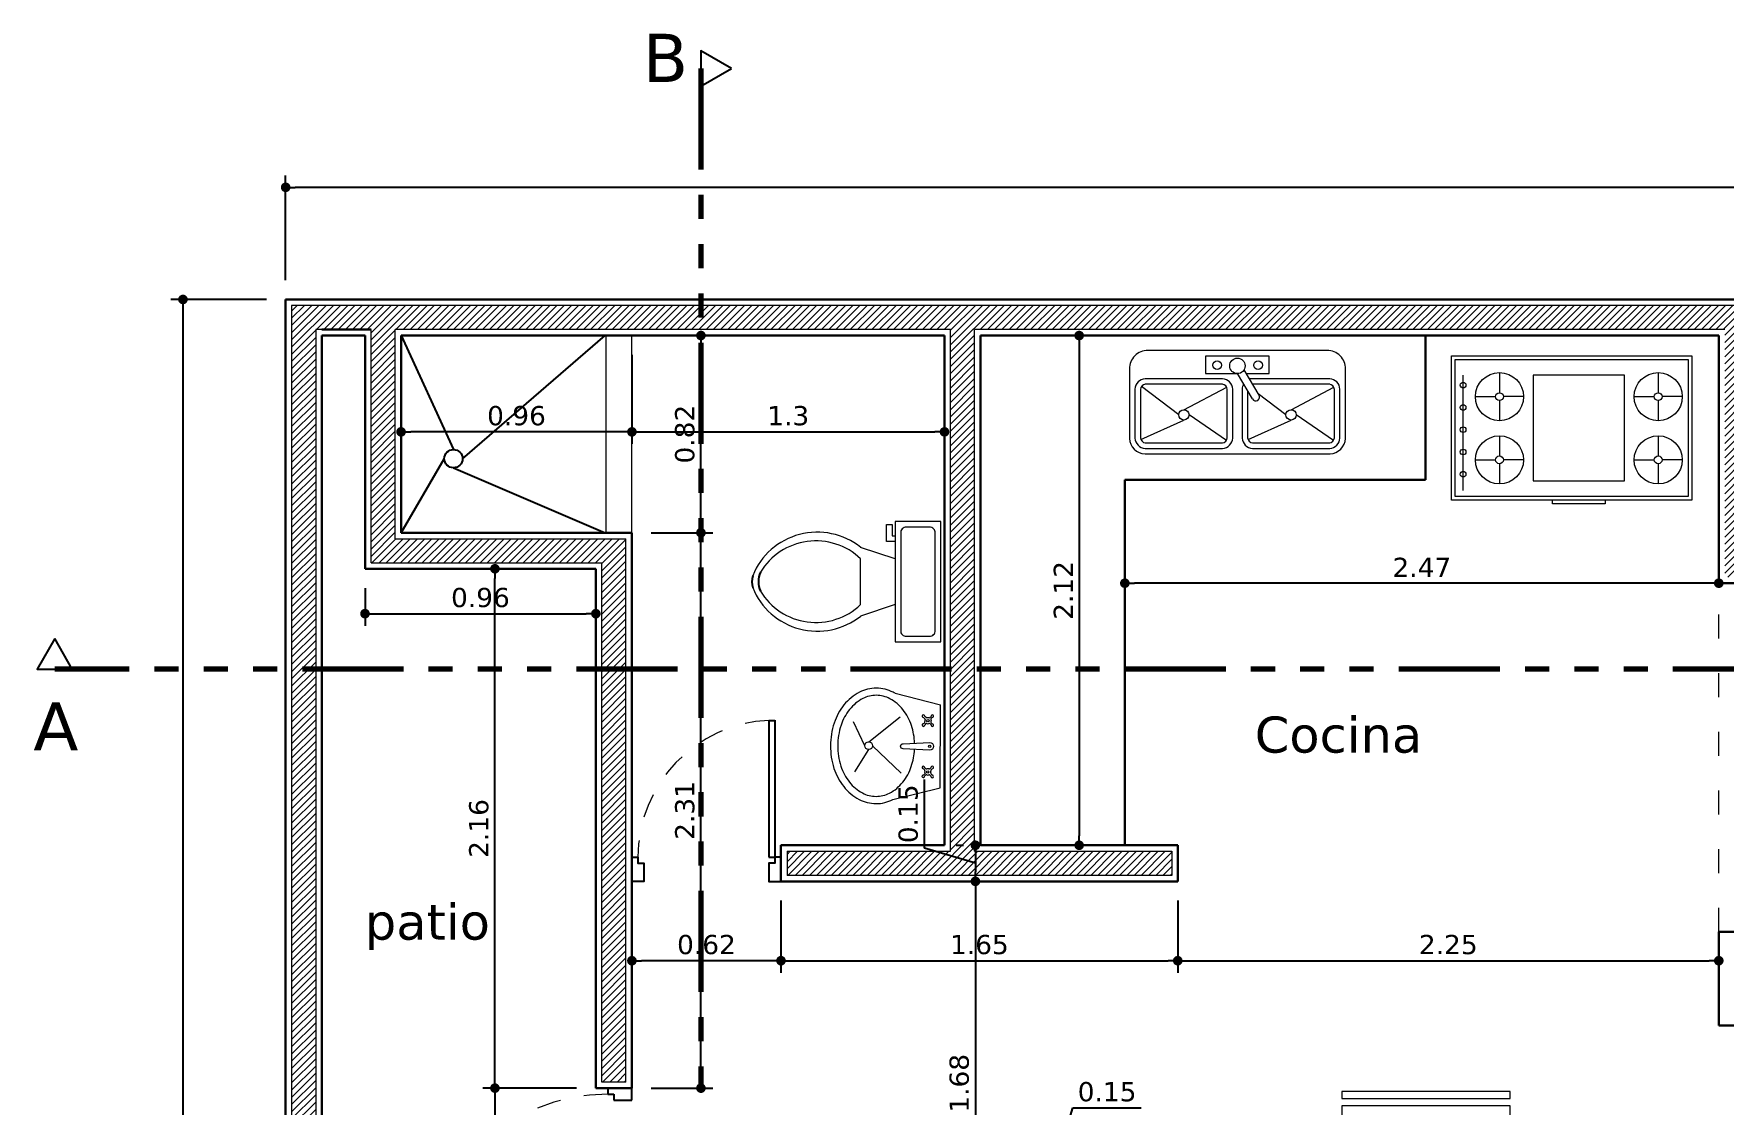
# Model space of a CAD drawing. Header units: millimetres. Extents: x -106 to 2534, y 21 to 2786.
# Drawn here: x 1157.59 to 1164.62, y 1367.01 to 1371.47 of the extents above; entities that cross this region are included whole.
import ezdxf

# ---------------------------------------------------------------- set-up
doc = ezdxf.new("R2010")
doc.units = ezdxf.units.MM
doc.linetypes.add('ACAD_ISO03W100', pattern=[30, 12, -18])
doc.linetypes.add('ACAD_ISO14W100', pattern=[24, 12, -3, 0, -3, 0, -3, 0, -3])
for name, color, linetype, lineweight in [('accesorio de cocina', 240, 'Continuous', 15), ('achurado', 142, 'Continuous', 9), ('asceso ban', 64, 'Continuous', 20), ('cotas 02', 132, 'Continuous', 13), ('L. corte', 106, 'ACAD_ISO14W100', 80), ('marco', 54, 'Continuous', 25), ('meson', 120, 'Continuous', 30), ('muros', 20, 'Continuous', 30), ('nevera', 31, 'Continuous', 15), ('pollo', 91, 'Continuous', 20), ('punteada', 210, 'ACAD_ISO03W100', 13), ('textos', 116, 'Continuous', 40)]:
    doc.layers.add(name, color=color, linetype=linetype, lineweight=lineweight)
doc.styles.get("Standard").update_dxf_attribs({"font": 'verdana.ttf'})
doc.dimstyles.new('cota 1.50', dxfattribs={"dimtxt": 0.08, "dimasz": 0.04, "dimexe": 0.05, "dimexo": 0.08, "dimgap": 0.025, "dimtad": 1, "dimdsep": 46, "dimtxsty": 'Standard', "dimblk": 'DOT', "dimcen": 2.5, "dimadec": 0, "dimazin": 0, "dimtm": 1e-09, "dimtfac": 1, "dimtmove": 0, "dimatfit": 3, "dimfxl": 1, "dimarcsym": 0})

# ---------------------------------------------------------------- blocks, each defined once
blk = doc.blocks.new('*U14')
at = {"layer": 'nevera'}
for points in [[(895.843, 514.8426), (895.8136, 514.8426), (895.8136, 514.1426), (895.843, 514.1426)], [(896.5744, 514.8426), (895.8744, 514.8426), (895.8744, 514.1426), (896.5744, 514.1426)]]:
    blk.add_lwpolyline(points, close=True, dxfattribs=at)
blk = doc.blocks.new('_Dot')
at = {"color": 0, "linetype": 'ByBlock', "lineweight": -2}
blk.add_line((-0.5, 0), (-1, 0), dxfattribs=at)
at = {"color": 0, "linetype": 'ByBlock', "const_width": 0.5}
blk.add_lwpolyline([(-0.25, 0, 1), (0.25, 0, 1)], format="xyb", close=True, dxfattribs=at)
blk = doc.blocks.new('*D34')
at = {"layer": 'cotas 02', "color": 0, "lineweight": -2, "transparency": 16777216}
for p, q in [((1158.6375, 1370.4408), (1158.6375, 1370.8771)), ((1171.7375, 1370.8271), (1158.6775, 1370.8271)), ((1171.7775, 1370.4408), (1171.7775, 1370.8771))]:
    blk.add_line(p, q, dxfattribs=at)
at = {"layer": 'Defpoints', "color": 0, "transparency": 16777216}
for p in [(1158.6375, 1370.8271), (1158.6375, 1370.3608), (1171.7775, 1370.3608)]:
    blk.add_point(p, dxfattribs=at)
at = {"layer": 'cotas 02', "color": 0, "lineweight": -2, "transparency": 16777216, "xscale": 0.03999999999999999, "yscale": 0.03999999999999999, "zscale": 0.03999999999999999, "rotation": 180}
blk.add_blockref('_Dot', (1158.6375, 1370.8271), dxfattribs=at)
at = {"layer": 'cotas 02', "color": 0, "lineweight": -2, "transparency": 16777216, "xscale": 0.03999999999999999, "yscale": 0.03999999999999999, "zscale": 0.03999999999999999}
blk.add_blockref('_Dot', (1171.7775, 1370.8271), dxfattribs=at)
at = {"layer": 'cotas 02', "color": 0, "transparency": 16777216, "insert": (1165.2075, 1370.8937), "char_height": 0.08, "attachment_point": 5}
blk.add_mtext('13.14', dxfattribs=at)
blk = doc.blocks.new('*D35')
at = {"layer": 'cotas 02', "color": 0, "lineweight": -2, "transparency": 16777216}
for p, q in [((1158.5575, 1370.3608), (1158.1604, 1370.3608)), ((1158.2104, 1370.3208), (1158.2104, 1363.2408)), ((1158.5575, 1363.2008), (1158.1604, 1363.2008))]:
    blk.add_line(p, q, dxfattribs=at)
at = {"layer": 'Defpoints', "color": 0, "transparency": 16777216}
for p in [(1158.6375, 1370.3608), (1158.2104, 1363.2008), (1158.6375, 1363.2008)]:
    blk.add_point(p, dxfattribs=at)
at = {"layer": 'cotas 02', "color": 0, "lineweight": -2, "transparency": 16777216, "xscale": 0.03999999999999999, "yscale": 0.03999999999999999, "zscale": 0.03999999999999999}
for p, rotation in [((1158.2104, 1370.3608), 90), ((1158.2104, 1363.2008), 270)]:
    blk.add_blockref('_Dot', p, dxfattribs=dict(at, rotation=rotation))
at = {"layer": 'cotas 02', "color": 0, "transparency": 16777216, "insert": (1158.1438, 1366.7808), "char_height": 0.08, "attachment_point": 5, "rotation": 90}
blk.add_mtext('7.16', dxfattribs=at)
blk = doc.blocks.new('*D41')
at = {"layer": 'cotas 02', "color": 0, "lineweight": -2, "transparency": 16777216}
for p, q in [((1161.586, 1370.2108), (1161.9875, 1370.2108)), ((1161.9375, 1370.1708), (1161.9375, 1368.1308)), ((1161.8575, 1368.0908), (1161.8875, 1368.0908))]:
    blk.add_line(p, q, dxfattribs=at)
at = {"layer": 'Defpoints', "color": 0, "transparency": 16777216}
for p in [(1161.506, 1370.2108), (1161.9375, 1368.0908), (1161.9375, 1368.0908)]:
    blk.add_point(p, dxfattribs=at)
at = {"layer": 'cotas 02', "color": 0, "lineweight": -2, "transparency": 16777216, "xscale": 0.03999999999999999, "yscale": 0.03999999999999999, "zscale": 0.03999999999999999}
for p, rotation in [((1161.9375, 1370.2108), 90), ((1161.9375, 1368.0908), 270)]:
    blk.add_blockref('_Dot', p, dxfattribs=dict(at, rotation=rotation))
at = {"layer": 'cotas 02', "color": 0, "transparency": 16777216, "insert": (1161.8717, 1369.1508), "char_height": 0.08, "attachment_point": 5, "rotation": 90}
blk.add_mtext('2.12', dxfattribs=at)
blk = doc.blocks.new('*D42')
at = {"layer": 'cotas 02', "color": 0, "lineweight": -2, "transparency": 16777216}
for p, q in [((1161.2936, 1368.0795), (1161.2936, 1368.3642)), ((1161.506, 1368.0158), (1161.2936, 1368.0795)), ((1161.426, 1368.0908), (1161.456, 1368.0908)), ((1161.506, 1368.0508), (1161.506, 1367.9808)), ((1161.426, 1367.9408), (1161.456, 1367.9408))]:
    blk.add_line(p, q, dxfattribs=at)
at = {"layer": 'Defpoints', "color": 0, "transparency": 16777216}
for p in [(1161.506, 1368.0908), (1161.506, 1367.9408), (1161.506, 1367.9408)]:
    blk.add_point(p, dxfattribs=at)
at = {"layer": 'cotas 02', "color": 0, "lineweight": -2, "transparency": 16777216, "xscale": 0.03999999999999999, "yscale": 0.03999999999999999, "zscale": 0.03999999999999999}
for p, rotation in [((1161.506, 1368.0908), 90), ((1161.506, 1367.9408), 270)]:
    blk.add_blockref('_Dot', p, dxfattribs=dict(at, rotation=rotation))
at = {"layer": 'cotas 02', "color": 0, "transparency": 16777216, "insert": (1161.2269, 1368.2218), "char_height": 0.08, "attachment_point": 5, "rotation": 90}
blk.add_mtext('0.15', dxfattribs=at)
blk = doc.blocks.new('*D43')
at = {"layer": 'cotas 02', "color": 0, "lineweight": -2, "transparency": 16777216}
for p, q in [((1161.426, 1367.9408), (1161.456, 1367.9408)), ((1161.506, 1367.9008), (1161.506, 1366.3008)), ((1161.426, 1366.2608), (1161.456, 1366.2608))]:
    blk.add_line(p, q, dxfattribs=at)
at = {"layer": 'Defpoints', "color": 0, "transparency": 16777216}
for p in [(1161.506, 1367.9408), (1161.506, 1366.2608), (1161.506, 1366.2608)]:
    blk.add_point(p, dxfattribs=at)
at = {"layer": 'cotas 02', "color": 0, "lineweight": -2, "transparency": 16777216, "xscale": 0.03999999999999999, "yscale": 0.03999999999999999, "zscale": 0.03999999999999999}
for p, rotation in [((1161.506, 1367.9408), 90), ((1161.506, 1366.2608), 270)]:
    blk.add_blockref('_Dot', p, dxfattribs=dict(at, rotation=rotation))
at = {"layer": 'cotas 02', "color": 0, "transparency": 16777216, "insert": (1161.4392, 1367.1008), "char_height": 0.08, "attachment_point": 5, "rotation": 90}
blk.add_mtext('1.68', dxfattribs=at)
blk = doc.blocks.new('*D57')
at = {"layer": 'cotas 02', "color": 0, "lineweight": -2, "transparency": 16777216}
for p, q in [((1161.8725, 1366.8696), (1161.9112, 1366.9988)), ((1161.9112, 1366.9988), (1162.196, 1366.9988)), ((1161.7975, 1366.3408), (1161.7975, 1366.9196)), ((1161.9475, 1366.3408), (1161.9475, 1366.9196)), ((1161.9075, 1366.8696), (1161.8375, 1366.8696))]:
    blk.add_line(p, q, dxfattribs=at)
at = {"layer": 'Defpoints', "color": 0, "transparency": 16777216}
for p in [(1161.7975, 1366.8696), (1161.7975, 1366.2608), (1161.9475, 1366.2608)]:
    blk.add_point(p, dxfattribs=at)
at = {"layer": 'cotas 02', "color": 0, "lineweight": -2, "transparency": 16777216, "xscale": 0.03999999999999999, "yscale": 0.03999999999999999, "zscale": 0.03999999999999999, "rotation": 180}
blk.add_blockref('_Dot', (1161.7975, 1366.8696), dxfattribs=at)
at = {"layer": 'cotas 02', "color": 0, "lineweight": -2, "transparency": 16777216, "xscale": 0.03999999999999999, "yscale": 0.03999999999999999, "zscale": 0.03999999999999999}
blk.add_blockref('_Dot', (1161.9475, 1366.8696), dxfattribs=at)
at = {"layer": 'cotas 02', "color": 0, "transparency": 16777216, "insert": (1162.0536, 1367.0654), "char_height": 0.08, "attachment_point": 5}
blk.add_mtext('0.15', dxfattribs=at)
blk = doc.blocks.new('*D83')
at = {"layer": 'cotas 02', "color": 0, "lineweight": -2, "transparency": 16777216}
for p, q in [((1160.0775, 1367.8608), (1160.0775, 1367.5607)), ((1160.6975, 1367.8608), (1160.6975, 1367.5607)), ((1160.6575, 1367.6107), (1160.1175, 1367.6107))]:
    blk.add_line(p, q, dxfattribs=at)
at = {"layer": 'Defpoints', "color": 0, "transparency": 16777216}
for p in [(1160.0775, 1367.9408), (1160.6975, 1367.9408), (1160.0775, 1367.6107)]:
    blk.add_point(p, dxfattribs=at)
at = {"layer": 'cotas 02', "color": 0, "lineweight": -2, "transparency": 16777216, "xscale": 0.03999999999999999, "yscale": 0.03999999999999999, "zscale": 0.03999999999999999, "rotation": 180}
blk.add_blockref('_Dot', (1160.0775, 1367.6107), dxfattribs=at)
at = {"layer": 'cotas 02', "color": 0, "lineweight": -2, "transparency": 16777216, "xscale": 0.03999999999999999, "yscale": 0.03999999999999999, "zscale": 0.03999999999999999}
blk.add_blockref('_Dot', (1160.6975, 1367.6107), dxfattribs=at)
at = {"layer": 'cotas 02', "color": 0, "transparency": 16777216, "insert": (1160.3875, 1367.6773), "char_height": 0.08, "attachment_point": 5}
blk.add_mtext('0.62', dxfattribs=at)
blk = doc.blocks.new('*D402')
at = {"layer": 'cotas 02', "color": 0, "lineweight": -2, "transparency": 16777216}
for p, q in [((1162.1275, 1369.2608), (1162.1275, 1369.2308)), ((1164.5975, 1369.2608), (1164.5975, 1369.2308)), ((1164.5575, 1369.1808), (1162.1675, 1369.1808))]:
    blk.add_line(p, q, dxfattribs=at)
at = {"layer": 'Defpoints', "color": 0, "transparency": 16777216}
for p in [(1162.1275, 1369.1808), (1162.1275, 1369.1808), (1164.5975, 1369.1808)]:
    blk.add_point(p, dxfattribs=at)
at = {"layer": 'cotas 02', "color": 0, "lineweight": -2, "transparency": 16777216, "xscale": 0.03999999999999999, "yscale": 0.03999999999999999, "zscale": 0.03999999999999999, "rotation": 180}
blk.add_blockref('_Dot', (1162.1275, 1369.1808), dxfattribs=at)
at = {"layer": 'cotas 02', "color": 0, "lineweight": -2, "transparency": 16777216, "xscale": 0.03999999999999999, "yscale": 0.03999999999999999, "zscale": 0.03999999999999999}
blk.add_blockref('_Dot', (1164.5975, 1369.1808), dxfattribs=at)
at = {"layer": 'cotas 02', "color": 0, "transparency": 16777216, "insert": (1163.3625, 1369.2466), "char_height": 0.08, "attachment_point": 5}
blk.add_mtext('2.47', dxfattribs=at)
blk = doc.blocks.new('*D403')
at = {"layer": 'cotas 02', "color": 0, "lineweight": -2, "transparency": 16777216}
for p, q in [((1160.6975, 1367.8608), (1160.6975, 1367.5607)), ((1162.3475, 1367.8608), (1162.3475, 1367.5607)), ((1160.7375, 1367.6107), (1162.3075, 1367.6107))]:
    blk.add_line(p, q, dxfattribs=at)
at = {"layer": 'Defpoints', "color": 0, "transparency": 16777216}
for p in [(1160.6975, 1367.9408), (1162.3475, 1367.9408), (1162.3475, 1367.6107)]:
    blk.add_point(p, dxfattribs=at)
at = {"layer": 'cotas 02', "color": 0, "lineweight": -2, "transparency": 16777216, "xscale": 0.03999999999999999, "yscale": 0.03999999999999999, "zscale": 0.03999999999999999, "rotation": 180}
blk.add_blockref('_Dot', (1160.6975, 1367.6107), dxfattribs=at)
at = {"layer": 'cotas 02', "color": 0, "lineweight": -2, "transparency": 16777216, "xscale": 0.03999999999999999, "yscale": 0.03999999999999999, "zscale": 0.03999999999999999}
blk.add_blockref('_Dot', (1162.3475, 1367.6107), dxfattribs=at)
at = {"layer": 'cotas 02', "color": 0, "transparency": 16777216, "insert": (1161.5225, 1367.6773), "char_height": 0.08, "attachment_point": 5}
blk.add_mtext('1.65', dxfattribs=at)
blk = doc.blocks.new('*D404')
at = {"layer": 'cotas 02', "color": 0, "lineweight": -2, "transparency": 16777216}
for p, q in [((1162.3475, 1367.8608), (1162.3475, 1367.5607)), ((1164.5975, 1367.4208), (1164.5975, 1367.6607)), ((1162.3875, 1367.6107), (1164.5575, 1367.6107))]:
    blk.add_line(p, q, dxfattribs=at)
at = {"layer": 'Defpoints', "color": 0, "transparency": 16777216}
for p in [(1162.3475, 1367.9408), (1164.5975, 1367.6107), (1164.5975, 1367.3408)]:
    blk.add_point(p, dxfattribs=at)
at = {"layer": 'cotas 02', "color": 0, "lineweight": -2, "transparency": 16777216, "xscale": 0.03999999999999999, "yscale": 0.03999999999999999, "zscale": 0.03999999999999999, "rotation": 180}
blk.add_blockref('_Dot', (1162.3475, 1367.6107), dxfattribs=at)
at = {"layer": 'cotas 02', "color": 0, "lineweight": -2, "transparency": 16777216, "xscale": 0.03999999999999999, "yscale": 0.03999999999999999, "zscale": 0.03999999999999999}
blk.add_blockref('_Dot', (1164.5975, 1367.6107), dxfattribs=at)
at = {"layer": 'cotas 02', "color": 0, "transparency": 16777216, "insert": (1163.4725, 1367.6773), "char_height": 0.08, "attachment_point": 5}
blk.add_mtext('2.25', dxfattribs=at)
blk = doc.blocks.new('*D408')
at = {"layer": 'cotas 02', "color": 0, "lineweight": -2, "transparency": 16777216}
for p, q in [((1160.0775, 1370.1308), (1160.0775, 1369.7602)), ((1161.3775, 1370.1308), (1161.3775, 1369.7602)), ((1160.1175, 1369.8102), (1161.3375, 1369.8102))]:
    blk.add_line(p, q, dxfattribs=at)
at = {"layer": 'Defpoints', "color": 0, "transparency": 16777216}
for p in [(1160.0775, 1370.2108), (1161.3775, 1370.2108), (1161.3775, 1369.8102)]:
    blk.add_point(p, dxfattribs=at)
at = {"layer": 'cotas 02', "color": 0, "lineweight": -2, "transparency": 16777216, "xscale": 0.03999999999999999, "yscale": 0.03999999999999999, "zscale": 0.03999999999999999, "rotation": 180}
blk.add_blockref('_Dot', (1160.0775, 1369.8102), dxfattribs=at)
at = {"layer": 'cotas 02', "color": 0, "lineweight": -2, "transparency": 16777216, "xscale": 0.03999999999999999, "yscale": 0.03999999999999999, "zscale": 0.03999999999999999}
blk.add_blockref('_Dot', (1161.3775, 1369.8102), dxfattribs=at)
at = {"layer": 'cotas 02', "color": 0, "transparency": 16777216, "insert": (1160.7275, 1369.8769), "char_height": 0.08, "attachment_point": 5}
blk.add_mtext('1.3', dxfattribs=at)
blk = doc.blocks.new('*D409')
at = {"layer": 'cotas 02', "color": 0, "lineweight": -2, "transparency": 16777216}
for p, q in [((1160.0775, 1370.1308), (1160.0775, 1369.7602)), ((1159.1175, 1369.8808), (1159.1175, 1369.8602)), ((1160.0375, 1369.8102), (1159.1575, 1369.8102))]:
    blk.add_line(p, q, dxfattribs=at)
at = {"layer": 'Defpoints', "color": 0, "transparency": 16777216}
for p in [(1160.0775, 1370.2108), (1159.1175, 1369.8102), (1159.1175, 1369.8008)]:
    blk.add_point(p, dxfattribs=at)
at = {"layer": 'cotas 02', "color": 0, "lineweight": -2, "transparency": 16777216, "xscale": 0.03999999999999999, "yscale": 0.03999999999999999, "zscale": 0.03999999999999999, "rotation": 180}
blk.add_blockref('_Dot', (1159.1175, 1369.8102), dxfattribs=at)
at = {"layer": 'cotas 02', "color": 0, "lineweight": -2, "transparency": 16777216, "xscale": 0.03999999999999999, "yscale": 0.03999999999999999, "zscale": 0.03999999999999999}
blk.add_blockref('_Dot', (1160.0775, 1369.8102), dxfattribs=at)
at = {"layer": 'cotas 02', "color": 0, "transparency": 16777216, "insert": (1159.5975, 1369.8769), "char_height": 0.08, "attachment_point": 5}
blk.add_mtext('0.96', dxfattribs=at)
blk = doc.blocks.new('*D410')
at = {"layer": 'cotas 02', "color": 0, "lineweight": -2, "transparency": 16777216}
for p, q in [((1159.8475, 1369.2408), (1159.4578, 1369.2408)), ((1159.5078, 1367.1208), (1159.5078, 1369.2008)), ((1159.8475, 1367.0808), (1159.4578, 1367.0808))]:
    blk.add_line(p, q, dxfattribs=at)
at = {"layer": 'Defpoints', "color": 0, "transparency": 16777216}
for p in [(1159.5078, 1369.2408), (1159.9275, 1369.2408), (1159.9275, 1367.0808)]:
    blk.add_point(p, dxfattribs=at)
at = {"layer": 'cotas 02', "color": 0, "lineweight": -2, "transparency": 16777216, "xscale": 0.03999999999999999, "yscale": 0.03999999999999999, "zscale": 0.03999999999999999}
for p, rotation in [((1159.5078, 1369.2408), 90), ((1159.5078, 1367.0808), 270)]:
    blk.add_blockref('_Dot', p, dxfattribs=dict(at, rotation=rotation))
at = {"layer": 'cotas 02', "color": 0, "transparency": 16777216, "insert": (1159.4411, 1368.1608), "char_height": 0.08, "attachment_point": 5, "rotation": 90}
blk.add_mtext('2.16', dxfattribs=at)
blk = doc.blocks.new('*D411')
at = {"layer": 'cotas 02', "color": 0, "lineweight": -2, "transparency": 16777216}
for p, q in [((1159.8475, 1367.0808), (1159.4578, 1367.0808)), ((1159.5078, 1367.0408), (1159.5078, 1366.3008)), ((1160.2845, 1366.2608), (1159.4578, 1366.2608))]:
    blk.add_line(p, q, dxfattribs=at)
at = {"layer": 'Defpoints', "color": 0, "transparency": 16777216}
for p in [(1159.9275, 1367.0808), (1159.5078, 1366.2608), (1160.3645, 1366.2608)]:
    blk.add_point(p, dxfattribs=at)
at = {"layer": 'cotas 02', "color": 0, "lineweight": -2, "transparency": 16777216, "xscale": 0.03999999999999999, "yscale": 0.03999999999999999, "zscale": 0.03999999999999999}
for p, rotation in [((1159.5078, 1367.0808), 90), ((1159.5078, 1366.2608), 270)]:
    blk.add_blockref('_Dot', p, dxfattribs=dict(at, rotation=rotation))
at = {"layer": 'cotas 02', "color": 0, "transparency": 16777216, "insert": (1159.441, 1366.6708), "char_height": 0.08, "attachment_point": 5, "rotation": 90}
blk.add_mtext('0.82', dxfattribs=at)
blk = doc.blocks.new('*D415')
at = {"layer": 'cotas 02', "color": 0, "lineweight": -2, "transparency": 16777216}
for p, q in [((1160.1575, 1369.3908), (1160.4145, 1369.3908)), ((1160.3645, 1367.1208), (1160.3645, 1369.3508)), ((1160.1575, 1367.0808), (1160.4145, 1367.0808))]:
    blk.add_line(p, q, dxfattribs=at)
at = {"layer": 'Defpoints', "color": 0, "transparency": 16777216}
for p in [(1160.0775, 1369.3908), (1160.3645, 1369.3908), (1160.0775, 1367.0808)]:
    blk.add_point(p, dxfattribs=at)
at = {"layer": 'cotas 02', "color": 0, "lineweight": -2, "transparency": 16777216, "xscale": 0.03999999999999999, "yscale": 0.03999999999999999, "zscale": 0.03999999999999999}
for p, rotation in [((1160.3645, 1369.3908), 90), ((1160.3645, 1367.0808), 270)]:
    blk.add_blockref('_Dot', p, dxfattribs=dict(at, rotation=rotation))
at = {"layer": 'cotas 02', "color": 0, "transparency": 16777216, "insert": (1160.2979, 1368.2358), "char_height": 0.08, "attachment_point": 5, "rotation": 90}
blk.add_mtext('2.31', dxfattribs=at)
blk = doc.blocks.new('*D416')
at = {"layer": 'cotas 02', "color": 0, "lineweight": -2, "transparency": 16777216}
for p, q in [((1160.2845, 1370.2108), (1160.3145, 1370.2108)), ((1160.3645, 1369.4308), (1160.3645, 1370.1708)), ((1160.1575, 1369.3908), (1160.4145, 1369.3908))]:
    blk.add_line(p, q, dxfattribs=at)
at = {"layer": 'Defpoints', "color": 0, "transparency": 16777216}
for p in [(1160.3645, 1370.2108), (1160.3645, 1370.2108), (1160.0775, 1369.3908)]:
    blk.add_point(p, dxfattribs=at)
at = {"layer": 'cotas 02', "color": 0, "lineweight": -2, "transparency": 16777216, "xscale": 0.03999999999999999, "yscale": 0.03999999999999999, "zscale": 0.03999999999999999}
for p, rotation in [((1160.3645, 1370.2108), 90), ((1160.3645, 1369.3908), 270)]:
    blk.add_blockref('_Dot', p, dxfattribs=dict(at, rotation=rotation))
at = {"layer": 'cotas 02', "color": 0, "transparency": 16777216, "insert": (1160.2977, 1369.8008), "char_height": 0.08, "attachment_point": 5, "rotation": 90}
blk.add_mtext('0.82', dxfattribs=at)
blk = doc.blocks.new('*D418')
at = {"layer": 'cotas 02', "color": 0, "lineweight": -2, "transparency": 16777216}
for p, q in [((1158.9675, 1369.1608), (1158.9675, 1369.004)), ((1159.0075, 1369.054), (1159.8875, 1369.054)), ((1159.9275, 1369.0114), (1159.9275, 1369.004))]:
    blk.add_line(p, q, dxfattribs=at)
at = {"layer": 'Defpoints', "color": 0, "transparency": 16777216}
for p in [(1158.9675, 1369.2408), (1159.9275, 1369.0914), (1159.9275, 1369.054)]:
    blk.add_point(p, dxfattribs=at)
at = {"layer": 'cotas 02', "color": 0, "lineweight": -2, "transparency": 16777216, "xscale": 0.03999999999999999, "yscale": 0.03999999999999999, "zscale": 0.03999999999999999, "rotation": 180}
blk.add_blockref('_Dot', (1158.9675, 1369.054), dxfattribs=at)
at = {"layer": 'cotas 02', "color": 0, "lineweight": -2, "transparency": 16777216, "xscale": 0.03999999999999999, "yscale": 0.03999999999999999, "zscale": 0.03999999999999999}
blk.add_blockref('_Dot', (1159.9275, 1369.054), dxfattribs=at)
at = {"layer": 'cotas 02', "color": 0, "transparency": 16777216, "insert": (1159.4475, 1369.1206), "char_height": 0.08, "attachment_point": 5}
blk.add_mtext('0.96', dxfattribs=at)

msp = doc.modelspace()

# ---------------------------------------------------------------- hatches: boundary and pattern name
at = {"layer": 'achurado'}
h = msp.add_hatch(dxfattribs=at)
h.set_pattern_fill('JIS_WOOD', color=256, scale=0.03, style=0)
h.paths.add_polyline_path([(1158.7625, 1370.2358), (1158.7625, 1366.2358), (1160.9525, 1366.2358), (1160.9525, 1366.1358), (1158.7625, 1366.1358), (1158.7625, 1363.3258), (1161.8225, 1363.3258), (1161.8225, 1366.2358), (1161.9225, 1366.2358), (1161.9225, 1363.3258), (1164.6225, 1363.3258), (1164.6225, 1366.1358), (1162.8225, 1366.1358), (1162.8225, 1366.2358), (1166.7725, 1366.2358), (1166.7725, 1366.1358), (1164.6925, 1366.1358), (1164.6925, 1363.3258), (1167.6225, 1363.3258), (1167.6225, 1366.2358), (1167.6925, 1366.2358), (1167.6925, 1363.3258), (1170.5425, 1363.3258), (1170.5425, 1363.8558), (1170.6425, 1363.8558), (1170.6425, 1363.3258), (1171.7525, 1363.3258), (1171.7525, 1363.2258), (1158.6625, 1363.2258), (1158.6625, 1370.3358), (1171.7525, 1370.3358), (1171.7525, 1368.8458), (1171.6525, 1368.8458), (1171.6525, 1370.2358), (1164.6925, 1370.2358), (1164.6925, 1369.2058), (1164.6225, 1369.2058), (1164.6225, 1370.2358), (1161.5025, 1370.2358), (1161.5025, 1368.0658), (1162.3225, 1368.0658), (1162.3225, 1367.9658), (1160.7225, 1367.9658), (1160.7225, 1368.0658), (1161.4025, 1368.0658), (1161.4025, 1370.2358), (1159.0925, 1370.2358), (1159.0925, 1369.3658), (1160.0525, 1369.3658), (1160.0525, 1367.1058), (1159.9525, 1367.1058), (1159.9525, 1369.2658), (1158.9925, 1369.2658), (1158.9925, 1370.2358)])

# ---------------------------------------------------------------- linework, layer by layer
for p, q in [((1159.1175, 1370.2108), (1159.3354, 1369.7368)), ((1159.3735, 1369.6987), (1159.9667, 1370.2108)), ((1159.1175, 1369.3908), (1159.2973, 1369.6987)), ((1159.3354, 1369.6606), (1159.9667, 1369.3908))]:
    msp.add_line(p, q)
for points in [[(1160.4914, 1371.3211), (1160.3645, 1371.3944), (1160.3645, 1371.2478)], [(1157.6769, 1368.9503), (1157.6036, 1368.8234), (1157.7501, 1368.8234)]]:
    msp.add_lwpolyline(points, close=True)
msp.add_circle((1159.3354, 1369.6987), 0.0381)
at = {"color": 5}
for centre, start, end in [((1160.6717, 1369.1871), 164.86053, 195.13947), ((1160.6985, 1369.1871), 155.73182, 204.26817)]:
    msp.add_arc(centre, 0.0952, start, end, dxfattribs=at)
at = {"layer": 'achurado'}
for p, q in [((1171.7525, 1370.3358), (1158.6625, 1370.3358)), ((1158.6625, 1370.3358), (1158.6625, 1363.2258)), ((1158.9925, 1370.2358), (1158.7625, 1370.2358)), ((1158.7625, 1370.2358), (1158.7625, 1366.2358)), ((1158.9925, 1369.2658), (1158.9925, 1370.2358)), ((1159.0925, 1369.3658), (1159.0925, 1370.2358)), ((1161.4025, 1370.2358), (1159.0925, 1370.2358)), ((1161.4025, 1368.0658), (1161.4025, 1370.2358)), ((1161.5025, 1368.0658), (1161.5025, 1370.2358)), ((1164.6225, 1370.2358), (1161.5025, 1370.2358)), ((1159.0925, 1369.3658), (1160.0525, 1369.3658)), ((1160.0525, 1367.1058), (1160.0525, 1369.3658)), ((1158.9925, 1369.2658), (1159.9525, 1369.2658)), ((1159.9525, 1367.1058), (1159.9525, 1369.2658)), ((1160.7225, 1368.0658), (1161.4025, 1368.0658)), ((1160.7225, 1368.0658), (1160.7225, 1367.9658)), ((1161.5025, 1368.0658), (1162.3225, 1368.0658)), ((1162.3225, 1368.0658), (1162.3225, 1367.9658)), ((1162.3225, 1367.9658), (1160.7225, 1367.9658)), ((1160.0525, 1367.1058), (1159.9525, 1367.1058))]:
    msp.add_line(p, q, dxfattribs=at)
at = {"layer": 'asceso ban'}
for p, q in [((1162.6579, 1369.9471), (1162.5959, 1370.0524)), ((1162.6856, 1369.9634), (1162.6237, 1370.0687)), ((1162.9793, 1370.031), (1162.6459, 1370.031)), ((1163.534, 1369.5661), (1163.534, 1370.0461)), ((1164.2055, 1370.0466), (1163.8255, 1370.0466)), ((1163.8255, 1370.0466), (1163.8255, 1369.6066)), ((1164.2055, 1369.6066), (1164.2055, 1370.0466)), ((1163.8255, 1369.6066), (1164.2055, 1369.6066)), ((1161.136, 1369.3538), (1161.136, 1369.4252)), ((1161.136, 1369.4252), (1161.1598, 1369.4252)), ((1161.1598, 1369.4252), (1161.1598, 1369.3776)), ((1161.1717, 1369.3538), (1161.136, 1369.3538)), ((1161.1598, 1369.3776), (1161.1717, 1369.3776)), ((1161.1717, 1369.2823), (1161.0288, 1369.3299)), ((1161.0288, 1369.0919), (1161.0288, 1369.2823)), ((1161.1717, 1369.0919), (1161.0288, 1369.0442)), ((1161.2193, 1368.9609), (1161.3146, 1368.9609)), ((1161.1719, 1368.7228), (1161.3613, 1368.6754)), ((1161.3601, 1368.3291), (1161.3613, 1368.6754)), ((1161.0458, 1368.5051), (1160.9984, 1368.6047)), ((1161.0622, 1368.5213), (1161.1924, 1368.6251)), ((1161.2946, 1368.5999), (1161.2906, 1368.5959)), ((1161.2972, 1368.616), (1161.2907, 1368.6226)), ((1161.2991, 1368.5954), (1161.2951, 1368.5914)), ((1161.2992, 1368.623), (1161.2952, 1368.627)), ((1161.3177, 1368.5954), (1161.3217, 1368.5913)), ((1161.3178, 1368.623), (1161.3218, 1368.6269)), ((1161.3222, 1368.5998), (1161.3262, 1368.5958)), ((1161.3223, 1368.6185), (1161.3263, 1368.6224)), ((1161.0784, 1368.505), (1161.1972, 1368.3907)), ((1161.062, 1368.4887), (1161.0034, 1368.3963)), ((1161.2964, 1368.389), (1161.2899, 1368.3825)), ((1161.2939, 1368.4051), (1161.29, 1368.4091)), ((1161.2983, 1368.382), (1161.2943, 1368.378)), ((1161.2984, 1368.4096), (1161.2945, 1368.4136)), ((1161.317, 1368.3819), (1161.321, 1368.3779)), ((1161.3171, 1368.4095), (1161.3211, 1368.4135)), ((1161.3215, 1368.405), (1161.3256, 1368.409)), ((1161.3215, 1368.3864), (1161.3255, 1368.3824)), ((1161.163, 1368.2813), (1161.3601, 1368.3291))]:
    msp.add_line(p, q, dxfattribs=at)
for points in [[(1163.0452, 1369.7845), (1163.0452, 1370.0719, 0.414214), (1162.9684, 1370.1487), (1162.2231, 1370.1487, 0.414214), (1162.1463, 1370.0719), (1162.1463, 1369.7845)], [(1161.1719, 1368.7228, 0.010629), (1161.1644, 1368.727, 0.121124), (1161.0941, 1368.7445, 0.121124), (1161.0237, 1368.7274, 0.105167), (1160.9595, 1368.6746, 0.08841), (1160.9186, 1368.5992, 0.079366), (1160.9032, 1368.505, 0.079366), (1160.9179, 1368.4107, 0.08841), (1160.9583, 1368.335, 0.105167), (1161.0222, 1368.2817, 0.121124), (1161.0925, 1368.2642, 0.121124), (1161.1629, 1368.2812, 0.000225), (1161.163, 1368.2813, 0.000225)], [(1161.2532, 1368.5155, 0.068528), (1161.2401, 1368.5887, 0.08841), (1161.2047, 1368.6552, 0.105167), (1161.1504, 1368.7004, 0.121124), (1161.094, 1368.7145, 0.121124), (1161.0375, 1368.7008, 0.105167), (1160.9829, 1368.6559, 0.08841), (1160.9471, 1368.5898, 0.079366), (1160.9332, 1368.5049, 0.079366), (1160.9465, 1368.42, 0.08841), (1160.9819, 1368.3535, 0.105167), (1161.0362, 1368.3083, 0.121124), (1161.0926, 1368.2942, 0.121124), (1161.1491, 1368.3079, 0.105167), (1161.2036, 1368.3528, 0.08841), (1161.2395, 1368.4189, 0.066484), (1161.253, 1368.4898)], [(1161.3045, 1368.6217, -0.155485), (1161.3125, 1368.6217)], [(1161.321, 1368.6131, -0.155485), (1161.321, 1368.6052)], [(1161.3037, 1368.3833, 0.155485), (1161.3117, 1368.3832)], [(1161.3202, 1368.3917, 0.155485), (1161.3202, 1368.3997)]]:
    msp.add_lwpolyline(points, format="xyb", dxfattribs=at)
for points in [[(1162.5922, 1370.1256), (1162.4635, 1370.1256), (1162.4635, 1370.0524), (1162.5957, 1370.0524)], [(1162.6333, 1370.0524), (1162.7279, 1370.0524), (1162.7279, 1370.1256), (1162.5921, 1370.1256)], [(1163.6855, 1370.0567), (1163.6855, 1369.9728)], [(1164.3455, 1370.0567), (1164.3455, 1369.9728)], [(1162.1693, 1369.9881), (1162.1693, 1369.7845)], [(1162.1924, 1369.9881), (1162.1924, 1369.7845)], [(1162.3515, 1369.8809), (1162.1969, 1369.9991)], [(1162.5337, 1370.031), (1162.2122, 1370.031)], [(1162.5337, 1370.0079), (1162.2122, 1370.0079)], [(1162.3729, 1369.9024), (1162.551, 1369.9959)], [(1162.5535, 1369.7845), (1162.5535, 1369.9881)], [(1162.5765, 1369.7845), (1162.5765, 1369.9881)], [(1162.6149, 1369.9881), (1162.6149, 1369.7845)], [(1162.638, 1369.9809), (1162.638, 1369.7845)], [(1162.9793, 1370.0079), (1162.6594, 1370.0079)], [(1162.8186, 1369.9024), (1162.9966, 1369.9959)], [(1162.9991, 1369.7845), (1162.9991, 1369.9881)], [(1163.0222, 1369.7845), (1163.0222, 1369.9881)], [(1162.7971, 1369.8809), (1162.6826, 1369.9686)], [(1163.5855, 1369.9566), (1163.6694, 1369.9566)], [(1163.6855, 1369.9405), (1163.6855, 1369.8566)], [(1163.7855, 1369.9566), (1163.7017, 1369.9566)], [(1164.2455, 1369.9566), (1164.3294, 1369.9566)], [(1164.3455, 1369.9405), (1164.3455, 1369.8566)], [(1164.4455, 1369.9566), (1164.3617, 1369.9566)], [(1162.1943, 1369.7778), (1162.3729, 1369.8595)], [(1162.5496, 1369.7744), (1162.3944, 1369.8809)], [(1162.64, 1369.7778), (1162.8186, 1369.8595)], [(1162.9953, 1369.7744), (1162.84, 1369.8809)], [(1163.6855, 1369.7939), (1163.6855, 1369.71)], [(1164.3455, 1369.7939), (1164.3455, 1369.71)], [(1162.2114, 1369.7186), (1162.9807, 1369.7186)], [(1162.2122, 1369.7647), (1162.5337, 1369.7647)], [(1162.2122, 1369.7416), (1162.5337, 1369.7416)], [(1162.6578, 1369.7647), (1162.9793, 1369.7647)], [(1162.6578, 1369.7416), (1162.9793, 1369.7416)], [(1163.5855, 1369.6938), (1163.6694, 1369.6938)], [(1163.6855, 1369.6777), (1163.6855, 1369.5938)], [(1163.7855, 1369.6938), (1163.7017, 1369.6938)], [(1164.2455, 1369.6938), (1164.3294, 1369.6938)], [(1164.3455, 1369.6777), (1164.3455, 1369.5938)], [(1164.4455, 1369.6938), (1164.3617, 1369.6938)], [(1164.1255, 1369.5266), (1164.1255, 1369.5106), (1163.9055, 1369.5106), (1163.9055, 1369.5266)], [(1161.1955, 1369.3895), (1161.1955, 1368.9847)], [(1161.3146, 1369.4133), (1161.2193, 1369.4133)], [(1161.3384, 1368.9847), (1161.3384, 1369.3895)]]:
    msp.add_lwpolyline(points, dxfattribs=at)
for points in [[(1163.4855, 1370.1266), (1164.4855, 1370.1266), (1164.4855, 1369.5266), (1163.4855, 1369.5266)], [(1163.5005, 1370.1116), (1164.4705, 1370.1116), (1164.4705, 1369.5416), (1163.5005, 1369.5416)], [(1161.1717, 1368.9371), (1161.3622, 1368.9371), (1161.3622, 1369.4371), (1161.1717, 1369.4371)]]:
    msp.add_lwpolyline(points, close=True, dxfattribs=at)
msp.add_lwpolyline([(1161.3157, 1368.4866), (1161.2049, 1368.4923, -1), (1161.2049, 1368.5134), (1161.3158, 1368.5183, -1)], format="xyb", close=True, dxfattribs=at)
for centre, radius in [((1162.5118, 1370.0881), 0.0179), ((1162.5957, 1370.0846), 0.0321), ((1162.6814, 1370.0881), 0.0179), ((1163.6855, 1369.9566), 0.1), ((1164.3455, 1369.9566), 0.1), ((1163.5343, 1370.0049), 0.0119), ((1163.5343, 1369.9121), 0.0119), ((1163.6855, 1369.9566), 0.0161), ((1164.3455, 1369.9566), 0.0161), ((1162.3729, 1369.8809), 0.0214), ((1162.8186, 1369.8809), 0.0214), ((1163.5343, 1369.8193), 0.0119), ((1163.6855, 1369.6938), 0.1), ((1164.3455, 1369.6938), 0.1), ((1163.5343, 1369.7265), 0.0119), ((1163.6855, 1369.6938), 0.0161), ((1164.3455, 1369.6938), 0.0161), ((1163.5343, 1369.6338), 0.0119), ((1161.3085, 1368.6092), 0.00528), ((1161.0621, 1368.505), 0.0163), ((1161.3158, 1368.5024), 0.00446), ((1161.3077, 1368.3958), 0.00528)]:
    msp.add_circle(centre, radius, dxfattribs=at)
for centre, radius, start, end in [((1162.2149, 1369.9854), 0.0456, 93.36646, 176.63354), ((1162.2149, 1369.9854), 0.0226, 93.36646, 176.63354), ((1162.531, 1369.9854), 0.0226, 3.3665, 86.63354), ((1162.531, 1369.9854), 0.0456, 3.3665, 86.63354), ((1162.6605, 1369.9854), 0.0456, 148.83681, 176.63354), ((1162.9766, 1369.9854), 0.0226, 3.3665, 86.63354), ((1162.9766, 1369.9854), 0.0456, 3.3665, 86.63354), ((1162.6717, 1369.9552), 0.0161, 210.45183, 30.45183), ((1162.2149, 1369.7872), 0.0687, 183.3665, 267.08539), ((1162.2149, 1369.7872), 0.0456, 183.3665, 266.6335), ((1162.2149, 1369.7872), 0.0226, 183.3665, 266.6335), ((1162.531, 1369.7872), 0.0226, 273.3665, 356.6335), ((1162.531, 1369.7872), 0.0456, 273.3665, 356.6335), ((1162.6605, 1369.7872), 0.0456, 183.3665, 266.6335), ((1162.6605, 1369.7872), 0.0226, 183.3665, 266.6335), ((1162.9766, 1369.7872), 0.0226, 273.3665, 356.6335), ((1162.9766, 1369.7872), 0.0456, 273.3665, 356.6335), ((1162.9766, 1369.7872), 0.0687, 273.3665, 356.6335), ((1160.8484, 1369.1033), 0.2897, 51.46911, 157.97143), ((1160.8427, 1369.0871), 0.2697, 46.36773, 148.94682), ((1161.2163, 1369.3924), 0.021, 81.8699, 188.1301), ((1161.3175, 1369.3924), 0.021, 351.8699, 98.1301), ((1160.8484, 1369.2709), 0.2897, 202.02843, 308.53071), ((1160.8427, 1369.2871), 0.2697, 211.05301, 313.63209), ((1161.2163, 1368.9817), 0.021, 171.8699, 278.1301), ((1161.3175, 1368.9817), 0.021, 261.8699, 8.1301), ((1161.2898, 1368.5907), 0.00531, 81.42322, 8.17313), ((1161.29, 1368.6278), 0.00531, 351.42322, 278.17313), ((1161.2909, 1368.6037), 0.00528, 314.79818, 17.47389), ((1161.3085, 1368.6092), 0.0131, 148.76656, 197.47389), ((1161.3028, 1368.5917), 0.00528, 72.12246, 134.79818), ((1161.3029, 1368.6267), 0.00528, 224.79818, 287.47389), ((1161.3085, 1368.6092), 0.0131, 252.12246, 287.47389), ((1161.314, 1368.5916), 0.00528, 44.79818, 107.47389), ((1161.3141, 1368.6267), 0.00528, 252.12246, 314.79818), ((1161.326, 1368.6147), 0.00528, 134.79818, 197.47389), ((1161.326, 1368.6035), 0.00528, 162.12246, 224.79818), ((1161.327, 1368.5905), 0.00531, 171.42322, 98.17313), ((1161.3271, 1368.6277), 0.00531, 261.42322, 188.17313), ((1161.2891, 1368.3773), 0.00531, 81.42322, 8.17313), ((1161.2892, 1368.4144), 0.00531, 351.42322, 278.17313), ((1161.2902, 1368.4014), 0.00528, 342.12246, 44.79818), ((1161.3077, 1368.3958), 0.0131, 162.12246, 210.82979), ((1161.3021, 1368.3783), 0.00528, 72.12246, 134.79818), ((1161.3022, 1368.4133), 0.00528, 224.79818, 287.47389), ((1161.3077, 1368.3958), 0.0131, 72.12246, 107.47389), ((1161.3134, 1368.4133), 0.00528, 252.12246, 314.79818), ((1161.3132, 1368.3782), 0.00528, 44.79818, 107.47389), ((1161.3252, 1368.3901), 0.00528, 162.12246, 224.79818), ((1161.3253, 1368.4013), 0.00528, 134.79818, 197.47389), ((1161.3262, 1368.3771), 0.00531, 171.42322, 98.17313), ((1161.3263, 1368.4143), 0.00531, 261.42322, 188.17313)]:
    msp.add_arc(centre, radius, start, end, dxfattribs=at)
at = {"layer": 'L. corte', "ltscale": 0.035}
for p, q in [((1160.3645, 1371.3211), (1160.3645, 1362.0596)), ((1173.947, 1368.8234), (1157.6769, 1368.8234))]:
    msp.add_line(p, q, dxfattribs=at)
at = {"layer": 'marco'}
for p, q in [((1160.6475, 1368.6102), (1160.6475, 1368.0408)), ((1160.6475, 1368.6102), (1160.6725, 1368.6102)), ((1160.6725, 1368.6108), (1160.6725, 1368.0408)), ((1160.6475, 1368.0408), (1160.6725, 1368.0408)), ((1160.0775, 1367.0808), (1159.9775, 1367.0808)), ((1159.9775, 1367.0808), (1159.9775, 1367.0558)), ((1159.9775, 1367.0558), (1160.0025, 1367.0558)), ((1160.0025, 1367.0558), (1160.0025, 1367.0308)), ((1160.0025, 1367.0308), (1160.0775, 1367.0308)), ((1160.0775, 1367.0308), (1160.0775, 1367.0808))]:
    msp.add_line(p, q, dxfattribs=at)
for points in [[(1160.0775, 1367.9408), (1160.0775, 1368.0408), (1160.1025, 1368.0408), (1160.1025, 1368.0158), (1160.1275, 1368.0158), (1160.1275, 1367.9408), (1160.0775, 1367.9408)], [(1160.6975, 1367.9408), (1160.6975, 1368.0408), (1160.6725, 1368.0408), (1160.6725, 1368.0158), (1160.6475, 1368.0158), (1160.6475, 1367.9408), (1160.6975, 1367.9408)]]:
    msp.add_lwpolyline(points, dxfattribs=at)
at = {"layer": 'meson'}
for p, q in [((1163.3775, 1369.6108), (1163.3775, 1370.2108)), ((1162.1275, 1368.0908), (1162.1275, 1369.6108)), ((1163.3775, 1369.6108), (1162.1275, 1369.6108))]:
    msp.add_line(p, q, dxfattribs=at)
at = {"layer": 'muros'}
for p, q in [((1171.7775, 1370.3608), (1158.6375, 1370.3608)), ((1158.6375, 1370.3608), (1158.6375, 1363.2008)), ((1158.6375, 1363.2008), (1158.6375, 1370.3608)), ((1158.6375, 1370.3608), (1171.7775, 1370.3608)), ((1158.9925, 1370.2358), (1158.7875, 1370.2358)), ((1158.7875, 1370.2108), (1158.7875, 1366.2608)), ((1158.9675, 1370.2108), (1158.7875, 1370.2108)), ((1158.9675, 1369.2408), (1158.9675, 1370.2108)), ((1159.1175, 1369.3908), (1159.1175, 1370.2108)), ((1161.3775, 1370.2108), (1159.1175, 1370.2108)), ((1161.3775, 1368.0908), (1161.3775, 1370.2108)), ((1164.5975, 1370.2108), (1161.5275, 1370.2108)), ((1161.5275, 1368.0908), (1161.5275, 1370.2108)), ((1164.5975, 1369.1808), (1164.5975, 1370.2108)), ((1159.1175, 1369.3908), (1160.0775, 1369.3908)), ((1160.0775, 1367.0808), (1160.0775, 1369.3908)), ((1158.9675, 1369.2408), (1159.9275, 1369.2408)), ((1159.9275, 1367.0808), (1159.9275, 1369.2408)), ((1164.7175, 1369.1808), (1164.5975, 1369.1808)), ((1160.6975, 1368.0908), (1160.6975, 1367.9408)), ((1160.6975, 1368.0908), (1161.3775, 1368.0908)), ((1161.5275, 1368.0908), (1162.3475, 1368.0908)), ((1162.3475, 1368.0908), (1162.3475, 1367.9408)), ((1162.3475, 1367.9408), (1160.6975, 1367.9408)), ((1164.5975, 1367.3408), (1164.5975, 1367.7308)), ((1164.7175, 1367.7308), (1164.5975, 1367.7308)), ((1164.7175, 1367.3408), (1164.5975, 1367.3408)), ((1160.0775, 1367.0808), (1159.9275, 1367.0808))]:
    msp.add_line(p, q, dxfattribs=at)
at = {"layer": 'pollo'}
for p, q in [((1159.9698, 1369.3908), (1159.9698, 1370.2108)), ((1160.0775, 1369.3908), (1160.0775, 1370.2108))]:
    msp.add_line(p, q, dxfattribs=at)
at = {"layer": 'punteada', "ltscale": 0.008}
msp.add_line((1164.5975, 1367.7308), (1164.5975, 1369.1808), dxfattribs=at)
at = {"layer": 'punteada', "ltscale": 0.005}
for centre, radius, start, end in [((1160.6725, 1368.0408), 0.57, 92.51378, 180), ((1159.9775, 1366.2858), 0.77, 90, 178.13942)]:
    msp.add_arc(centre, radius, start, end, dxfattribs=at)

# ---------------------------------------------------------------- block references
at = {"layer": 'accesorio de cocina', "rotation": 270}
msp.add_blockref('*U14', (648.8878, 2262.8811), dxfattribs=at)

# ---------------------------------------------------------------- texts
at = {"layer": 'textos', "width": 5.372119, "attachment_point": 1}
for s, insert, char_height in [('B', (1160.1229, 1371.4657), 0.2), ('A', (1157.588, 1368.6853), 0.2), ('Cocina', (1162.6678, 1368.6263), 0.15), ('patio', (1158.9668, 1367.8485), 0.15)]:
    msp.add_mtext(s, dxfattribs=dict(at, insert=insert, char_height=char_height))

# ---------------------------------------------------------------- dimensions: what is measured, and where the dimension line sits
at = {"layer": 'cotas 02'}
dim = msp.add_linear_dim(base=(1158.6375, 1370.8271), p1=(1171.7775, 1370.3608), p2=(1158.6375, 1370.3608), dimstyle='cota 1.50', dxfattribs=at)
dim.commit()
dim.dimension.update_dxf_attribs({"geometry": '*D34', "text_midpoint": (1165.2075, 1370.8937)})
for base, p1, p2, picture, middle in [((1158.2104, 1363.2008), (1158.6375, 1370.3608), (1158.6375, 1363.2008), '*D35', (1158.1438, 1366.7808)), ((1161.9375, 1368.0908), (1161.506, 1370.2108), (1161.9375, 1368.0908), '*D41', (1161.8717, 1369.1508))]:
    dim = msp.add_linear_dim(base=base, p1=p1, p2=p2, angle=270, dimstyle='cota 1.50', dxfattribs=at)
    dim.commit()
    dim.dimension.update_dxf_attribs({"geometry": picture, "text_midpoint": middle})
for base, p1, p2, override, picture, middle in [((1159.1175, 1369.8102), (1160.0775, 1370.2108), (1159.1175, 1369.8008), {"dimtmove": 1, "dimfxl": 0.04}, '*D409', (1159.5975, 1369.8769)), ((1161.3775, 1369.8102), (1160.0775, 1370.2108), (1161.3775, 1370.2108), {"dimfxl": 0.04}, '*D408', (1160.7275, 1369.8769)), ((1162.1275, 1369.1808), (1164.5975, 1369.1808), (1162.1275, 1369.1808), {"dimfxl": 0.04}, '*D402', (1163.3625, 1369.2466)), ((1159.9275, 1369.054), (1158.9675, 1369.2408), (1159.9275, 1369.0914), {"dimtmove": 1, "dimfxl": 0.04}, '*D418', (1159.4475, 1369.1206)), ((1160.0775, 1367.6107), (1160.6975, 1367.9408), (1160.0775, 1367.9408), {"dimfxl": 2.6}, '*D83', (1160.3875, 1367.6773)), ((1162.3475, 1367.6107), (1160.6975, 1367.9408), (1162.3475, 1367.9408), {"dimtmove": 1, "dimfxl": 0.04}, '*D403', (1161.5225, 1367.6773)), ((1164.5975, 1367.6107), (1162.3475, 1367.9408), (1164.5975, 1367.3408), {"dimtmove": 1, "dimfxl": 0.04}, '*D404', (1163.4725, 1367.6773)), ((1161.7975, 1366.8696), (1161.9475, 1366.2608), (1161.7975, 1366.2608), {"dimtmove": 1}, '*D57', (1161.9362, 1367.0654))]:
    dim = msp.add_linear_dim(base=base, p1=p1, p2=p2, dimstyle='cota 1.50', override=override, dxfattribs=at)
    dim.commit()
    dim.dimension.update_dxf_attribs({"geometry": picture, "text_midpoint": middle})
for base, p1, p2, angle, override, picture, middle in [((1160.3645, 1370.2108), (1160.0775, 1369.3908), (1160.3645, 1370.2108), 90, {"dimtmove": 1, "dimfxl": 0.04}, '*D416', (1160.2977, 1369.8008)), ((1160.3645, 1369.3908), (1160.0775, 1367.0808), (1160.0775, 1369.3908), 90, {"dimfxl": 0.04}, '*D415', (1160.2979, 1368.2358)), ((1159.5078, 1369.2408), (1159.9275, 1367.0808), (1159.9275, 1369.2408), 270, {"dimfxl": 0.04}, '*D410', (1159.4411, 1368.1608)), ((1161.506, 1367.9408), (1161.506, 1368.0908), (1161.506, 1367.9408), 270, {"dimtmove": 1}, '*D42', (1161.2269, 1368.1045)), ((1161.506, 1366.2608), (1161.506, 1367.9408), (1161.506, 1366.2608), 270, {"dimtmove": 1}, '*D43', (1161.4392, 1367.1008)), ((1159.5078, 1366.2608), (1159.9275, 1367.0808), (1160.3645, 1366.2608), 270, {"dimtmove": 1, "dimfxl": 0.04}, '*D411', (1159.441, 1366.6708))]:
    dim = msp.add_linear_dim(base=base, p1=p1, p2=p2, angle=angle, dimstyle='cota 1.50', override=override, dxfattribs=at)
    dim.commit()
    dim.dimension.update_dxf_attribs({"geometry": picture, "text_midpoint": middle})

doc.saveas('drawing.dxf')
